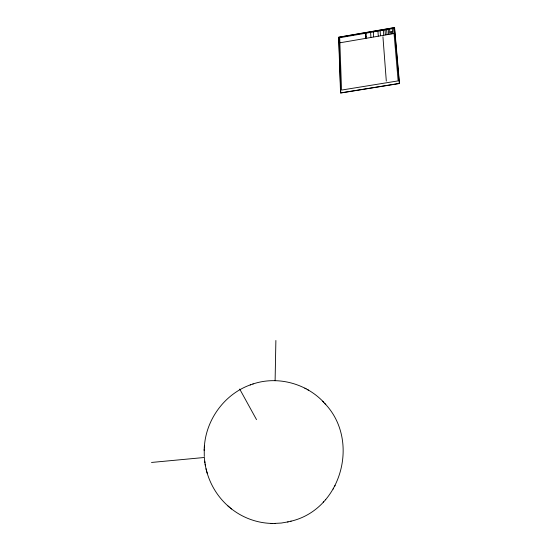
<?xml version="1.0" encoding="UTF-8"?>
<svg xmlns="http://www.w3.org/2000/svg" width="551" height="551" viewBox="0 0 551 551"><rect width="100%" height="100%" fill="white"/><g stroke="black" fill="none" stroke-linecap="round" stroke-linejoin="round"><path stroke-width="0.83" d="M204.235 448.962L204.283 456.524M275.107 380.727L275.879 340.477M204.318 447.488C205.73 419.979 224.402 394.055 250.498 384.832M204.152 450.511L204.393 445.986M290.666 521.267C341.572 509.62 360.519 440.352 324.656 403.366M334.657 486.333L335.125 485.507M333.135 489.074L333.569 488.31M325.331 499.798L325.724 499.378M323.223 502.113L323.561 501.754M252.847 384.026C278.407 375.307 308.422 384.006 325.779 404.579M250.202 384.942L253.226 383.895M274.226 523.443L281.334 523.037L288.125 521.866M287.574 522.004L291.142 521.143M365.458 35.05L366.084 34.94M389.846 32.075L392.519 31.621M365.554 36.621L366.174 36.511M339.871 42.806L394.041 33.521M151.504 462.454L204.511 457.468M230.359 507.981C241.999 517.568 256.911 523.154 271.994 523.429M271.064 523.422L275.094 523.45M304.834 388.138L306.101 388.841M307.355 389.529L308.663 390.253M205.13 464.128C207.782 480.644 216.391 496.21 229.202 507.003M227.969 505.983L231.565 508.979M322.652 401.197L323.754 402.395M239.699 389.061L256.525 419.635M206.019 468.749L206.446 470.368M206.797 471.684L207.231 473.323M204.366 458.129L204.931 462.757M204.669 461.146L205.392 465.774M392.278 28.845L392.684 33.556M391.182 31.848L391.348 33.783M389.619 29.306L390.005 34.017M388.255 29.54L388.641 34.252M386.644 29.816L387.016 34.527M385.025 30.098L385.397 34.803M383.413 30.374L383.778 35.085M382.938 36.752L386.306 81.073M380.135 30.939L380.479 35.65M377.945 31.317L378.282 36.029M373.309 32.116L373.626 36.821M370.609 32.585L370.913 37.289M365.988 33.377L366.27 38.088M365.368 33.487L365.644 38.191M394.585 27.55L338.638 37.199L340.559 93.043L399.496 83.511L394.585 27.55M394.406 27.708L338.831 37.296L340.752 92.871L399.282 83.401L394.406 27.708M393.6 28.425L339.691 37.723L341.537 90.075L398.146 80.887L393.6 28.425"/></g></svg>
